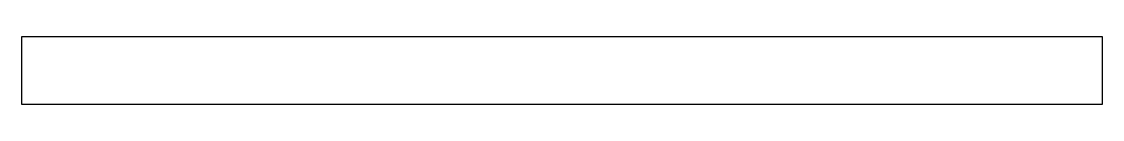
# Model space of a CAD drawing. Header units: millimetres. Extents: x 0 to 683, y 0 to 42.
import ezdxf

# ---------------------------------------------------------------- set-up
doc = ezdxf.new("R2010")
doc.units = ezdxf.units.MM

msp = doc.modelspace()

# ---------------------------------------------------------------- linework, layer by layer
msp.add_lwpolyline([(0, 0), (683.22, 0), (683.22, 42.43), (0, 42.43)], close=True)

doc.saveas('drawing.dxf')
